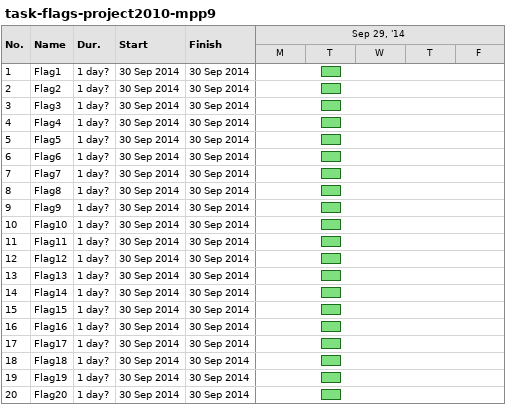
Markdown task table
task-flags-project2010-mpp9

| ID | Task | Duration | Start | Finish |
|---|---|---|---|---|
| 1 | Flag1 | 1d? | 2014-09-30 | 2014-09-30 |
| 2 | Flag2 | 1d? | 2014-09-30 | 2014-09-30 |
| 3 | Flag3 | 1d? | 2014-09-30 | 2014-09-30 |
| 4 | Flag4 | 1d? | 2014-09-30 | 2014-09-30 |
| 5 | Flag5 | 1d? | 2014-09-30 | 2014-09-30 |
| 6 | Flag6 | 1d? | 2014-09-30 | 2014-09-30 |
| 7 | Flag7 | 1d? | 2014-09-30 | 2014-09-30 |
| 8 | Flag8 | 1d? | 2014-09-30 | 2014-09-30 |
| 9 | Flag9 | 1d? | 2014-09-30 | 2014-09-30 |
| 10 | Flag10 | 1d? | 2014-09-30 | 2014-09-30 |
| 11 | Flag11 | 1d? | 2014-09-30 | 2014-09-30 |
| 12 | Flag12 | 1d? | 2014-09-30 | 2014-09-30 |
| 13 | Flag13 | 1d? | 2014-09-30 | 2014-09-30 |
| 14 | Flag14 | 1d? | 2014-09-30 | 2014-09-30 |
| 15 | Flag15 | 1d? | 2014-09-30 | 2014-09-30 |
| 16 | Flag16 | 1d? | 2014-09-30 | 2014-09-30 |
| 17 | Flag17 | 1d? | 2014-09-30 | 2014-09-30 |
| 18 | Flag18 | 1d? | 2014-09-30 | 2014-09-30 |
| 19 | Flag19 | 1d? | 2014-09-30 | 2014-09-30 |
| 20 | Flag20 | 1d? | 2014-09-30 | 2014-09-30 |
